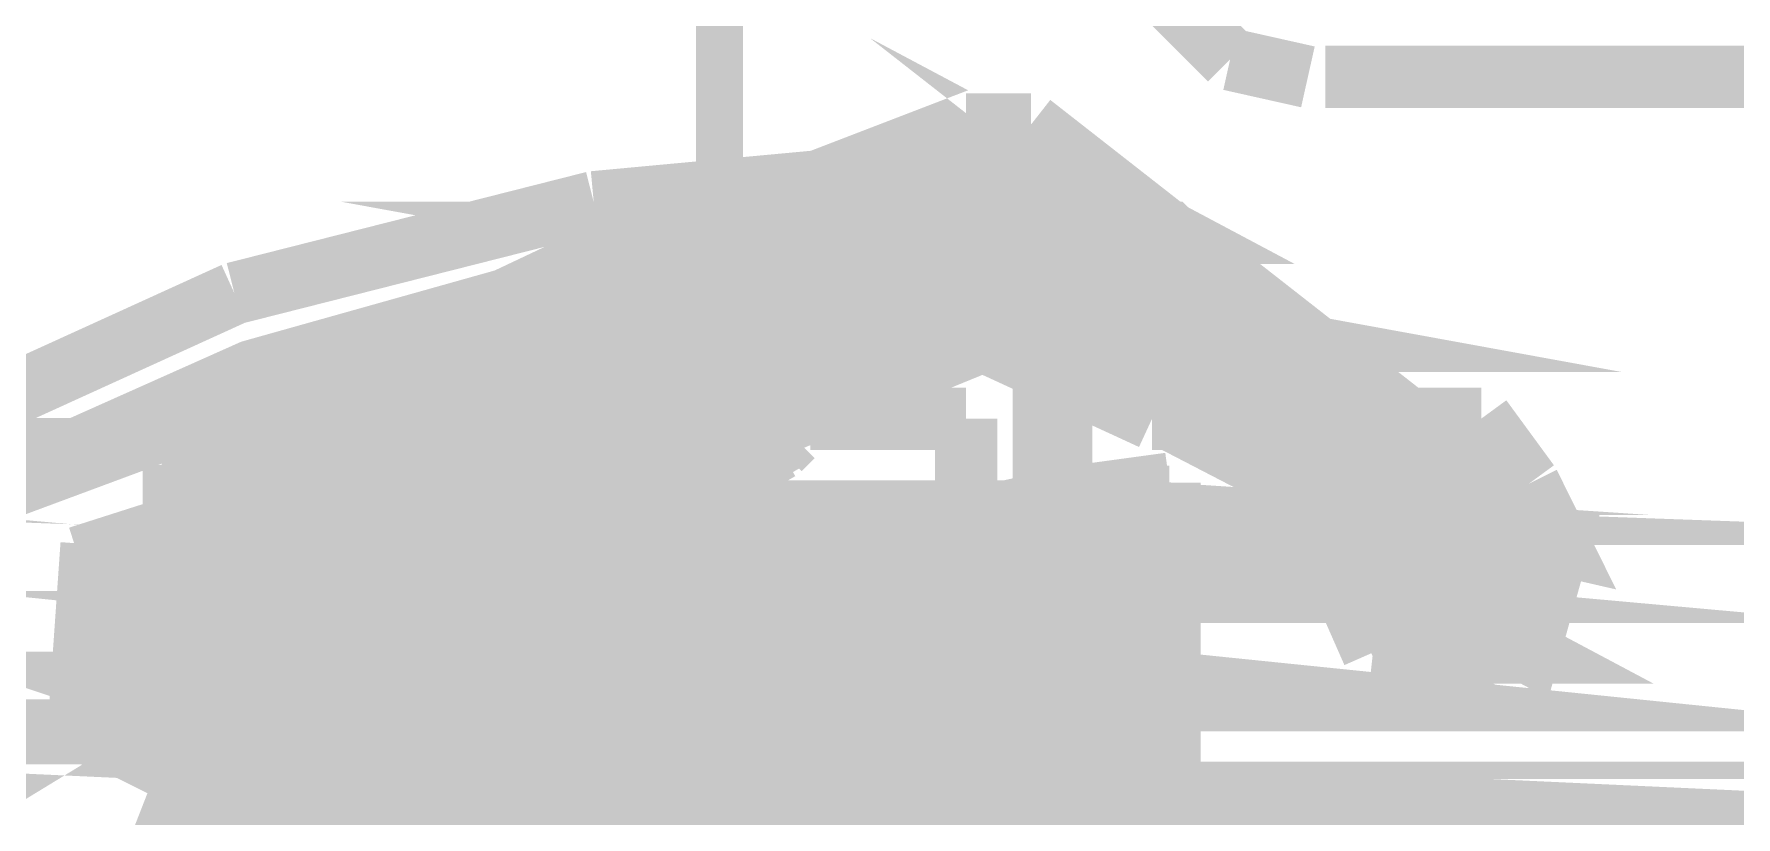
# Model space of a CAD drawing. Header units: inches. Extents: x -524 to 1067, y -71 to 1110.
# Drawn here: x 673.2 to 698.51, y 180.52 to 192.17 of the extents above; entities that cross this region are included whole.
import ezdxf

# ---------------------------------------------------------------- set-up
doc = ezdxf.new("R2010")
doc.units = ezdxf.units.IN
doc.header["$MEASUREMENT"] = 0
doc.layers.add('H', color=7, linetype='Continuous')
doc.layers.add('P', color=7, linetype='Continuous')

msp = doc.modelspace()

# ---------------------------------------------------------------- hatches: boundary and pattern name
at = {"layer": 'H', "linetype": 'Continuous'}
for points in [[(682.9351310400448, 189.2143136589667), (687.1214950974788, 190.8238921675354), (688.023005055793, 190.8238921675354), (690.0815136245747, 189.2143136589667), (682.9351310400448, 189.2143136589667)], [(675.7230513735326, 185.9294595598466), (675.9821898635741, 186.1885980498884), (682.9351310400448, 189.407755067026), (684.5447095486136, 186.1885980498884), (684.285571058572, 185.9294595598466), (675.7230513735326, 185.9294595598466)], [(683.8366409983587, 187.5390380684155), (682.9351310400448, 189.2143136589667), (690.0815136245747, 189.2143136589667), (691.7567892151258, 187.5390380684155), (683.8366409983587, 187.5390380684155)], [(684.5447095486136, 186.4477365399301), (683.8366409983587, 187.5390380684155), (687.3112866676502, 187.5390380684155), (684.5447095486136, 186.4477365399301)], [(689.8880722165154, 186.4477365399301), (687.3112866676502, 187.5390380684155), (691.7567892151258, 187.5390380684155), (693.3663677236948, 186.4477365399301), (689.8880722165154, 186.4477365399301)], [(691.9465807852973, 185.4805294996336), (690.0815136245747, 186.4477365399301), (694.7168077422218, 186.4477365399301), (695.4248762924767, 185.4805294996336), (691.9465807852973, 185.4805294996336)], [(675.533259803361, 185.4805294996336), (675.7230513735326, 185.9294595598466), (684.285571058572, 185.9294595598466), (683.3877109381458, 185.4805294996336), (675.533259803361, 185.4805294996336)], [(675.2741213133195, 185.2870880915743), (675.533259803361, 185.4805294996336), (683.3877109381458, 185.4805294996336), (682.9351310400448, 185.2870880915743), (675.2741213133195, 185.2870880915743)], [(682.4205038978494, 185.0315994394206), (675.2741213133195, 185.2870880915743), (682.9351310400448, 185.2870880915743), (683.6431995902994, 185.0315994394206), (682.4205038978494, 185.0315994394206)], [(675.2741213133195, 185.0315994394206), (675.2741213133195, 185.2870880915743), (682.4205038978494, 185.0315994394206), (675.2741213133195, 185.0315994394206)], [(687.570425157692, 185.0315994394206), (688.7310736060474, 185.2870880915743), (690.0815136245747, 185.2870880915743), (690.0815136245747, 185.0315994394206), (687.570425157692, 185.0315994394206)], [(688.7310736060474, 185.2870880915743), (690.0815136245747, 185.4805294996336), (690.0815136245747, 185.2870880915743), (688.7310736060474, 185.2870880915743)], [(692.3991606833981, 184.5790195413196), (691.9465807852973, 185.4805294996336), (695.4248762924767, 185.4805294996336), (695.8738063526894, 184.5790195413196), (692.3991606833981, 184.5790195413196)], [(675.0149828232777, 184.5790195413196), (675.2741213133195, 185.0315994394206), (682.4205038978494, 185.0315994394206), (682.2270624897901, 184.5790195413196), (675.0149828232777, 184.5790195413196)], [(682.2270624897901, 184.5790195413196), (682.4205038978494, 185.0315994394206), (683.6431995902994, 185.0315994394206), (685.4462195069277, 184.5790195413196), (682.2270624897901, 184.5790195413196)], [(685.4462195069277, 184.5790195413196), (687.570425157692, 185.0315994394206), (690.0815136245747, 185.0315994394206), (690.0815136245747, 184.5790195413196), (685.4462195069277, 184.5790195413196)], [(674.8251912531066, 183.8709509910649), (675.0149828232777, 184.5790195413196), (682.2270624897901, 184.5790195413196), (681.778132429577, 183.8709509910649), (674.8251912531066, 183.8709509910649)], [(681.778132429577, 183.8709509910649), (682.2270624897901, 184.5790195413196), (690.0815136245747, 184.5790195413196), (690.0815136245747, 183.8709509910649), (681.778132429577, 183.8709509910649)], [(693.107229233653, 182.9037439507684), (692.3991606833981, 184.5790195413196), (695.8738063526894, 184.5790195413196), (695.4248762924767, 182.9037439507684), (693.107229233653, 182.9037439507684)], [(674.5660527630648, 183.4220209308518), (674.8251912531066, 183.8709509910649), (679.6502769409249, 183.8709509910649), (678.0406984323561, 183.4220209308518), (674.5660527630648, 183.4220209308518)], [(676.8836998218883, 182.4548138905553), (678.0406984323561, 183.4220209308518), (679.6502769409249, 183.8709509910649), (680.6174839812213, 183.4220209308518), (682.675992550003, 182.4548138905553), (676.8836998218883, 182.4548138905553)], [(680.8109253892806, 183.4220209308518), (679.6502769409249, 183.8709509910649), (681.778132429577, 183.8709509910649), (681.5189939395352, 183.4220209308518), (680.8109253892806, 183.4220209308518)], [(681.5189939395352, 183.4220209308518), (681.778132429577, 183.8709509910649), (690.0815136245747, 183.8709509910649), (690.0815136245747, 183.4220209308518), (681.5189939395352, 183.4220209308518)], [(674.3726113550053, 182.4548138905553), (674.5660527630648, 183.4220209308518), (677.8509068621845, 183.4220209308518), (676.8836998218883, 182.4548138905553), (674.3726113550053, 182.4548138905553)], [(682.9351310400448, 181.5533039322413), (682.2270624897901, 182.261372482496), (680.8109253892806, 183.4220209308518), (683.128572448104, 182.261372482496), (684.0957794884005, 181.5533039322413), (682.9351310400448, 181.5533039322413)], [(682.675992550003, 182.4548138905553), (681.325552531476, 183.4220209308518), (690.0815136245747, 183.4220209308518), (690.0815136245747, 182.4548138905553), (682.675992550003, 182.4548138905553)], [(695.4248762924767, 182.7139523805971), (693.107229233653, 182.9037439507684), (695.4248762924767, 182.9037439507684), (695.4248762924767, 182.7139523805971)], [(674.1171227028517, 181.7467453403007), (674.3726113550053, 182.4548138905553), (676.8836998218883, 182.4548138905553), (676.4347697616752, 181.7467453403007), (674.1171227028517, 181.7467453403007)], [(675.9821898635741, 181.1043738720283), (676.6245613318465, 182.261372482496), (683.3877109381458, 182.261372482496), (684.5447095486136, 181.1043738720283), (675.9821898635741, 181.1043738720283)], [(676.6245613318465, 182.261372482496), (676.8836998218883, 182.4548138905553), (682.675992550003, 182.4548138905553), (683.3877109381458, 182.261372482496), (676.6245613318465, 182.261372482496)], [(683.8366409983587, 181.7467453403007), (682.675992550003, 182.4548138905553), (690.0815136245747, 182.4548138905553), (690.0815136245747, 181.7467453403007), (683.8366409983587, 181.7467453403007)], [(674.5660527630648, 181.5533039322413), (673.8579842128099, 181.7467453403007), (676.1756312716336, 181.7467453403007), (676.1756312716336, 181.5533039322413), (674.5660527630648, 181.5533039322413)], [(684.285571058572, 181.5533039322413), (684.0957794884005, 181.7467453403007), (690.0815136245747, 181.7467453403007), (690.0815136245747, 181.5533039322413), (684.285571058572, 181.5533039322413)], [(675.533259803361, 181.1043738720283), (674.5660527630648, 181.5533039322413), (676.1756312716336, 181.5533039322413), (675.9821898635741, 181.1043738720283), (675.533259803361, 181.1043738720283)], [(682.9351310400448, 181.2941654421996), (682.9351310400448, 181.5533039322413), (684.0957794884005, 181.5533039322413), (684.285571058572, 181.2941654421996), (682.9351310400448, 181.2941654421996)], [(684.5447095486136, 181.1043738720283), (684.285571058572, 181.5533039322413), (690.0815136245747, 181.5533039322413), (690.0815136245747, 181.1043738720283), (684.5447095486136, 181.1043738720283)], [(682.4205038978494, 180.1371668317318), (682.9351310400448, 181.2941654421996), (684.285571058572, 181.2941654421996), (684.9936396088265, 180.1371668317318), (682.4205038978494, 180.1371668317318)], [(675.0149828232777, 179.9437254236725), (675.533259803361, 181.1043738720283), (675.9821898635741, 181.1043738720283), (675.7230513735326, 179.9437254236725), (675.0149828232777, 179.9437254236725)], [(675.7230513735326, 179.6882367715188), (675.9821898635741, 181.1043738720283), (684.5447095486136, 181.1043738720283), (684.9936396088265, 179.6882367715188), (675.7230513735326, 179.6882367715188)], [(684.5447095486136, 180.8452353819866), (684.5447095486136, 181.1043738720283), (690.0815136245747, 181.1043738720283), (690.0815136245747, 180.8452353819866), (684.5447095486136, 180.8452353819866)], [(684.9936396088265, 179.9437254236725), (684.5447095486136, 180.8452353819866), (690.0815136245747, 180.8452353819866), (690.0815136245747, 179.9437254236725), (684.9936396088265, 179.9437254236725)]]:
    msp.add_hatch(color=256, dxfattribs=at).paths.add_polyline_path(points)

# ---------------------------------------------------------------- linework, layer by layer
at = {"layer": 'P'}
for points, const_width in [([(756.8406984323562, 164.8808444602635), (683.3877109381458, 164.8808444602635), (683.3877109381458, 195.2657448771232)], 0.6971190365910146), ([(690.0815136245747, 192.6926091661459), (690.9830235828888, 191.7910992078319)], 0.927058823529412), ([(687.0557980154965, 190.8238921675354), (690.0815136245747, 189.2143136589667), (688.023005055793, 190.8238921675354)], 0.927058823529412), ([(690.9830235828888, 191.7910992078319), (692.1400221933566, 191.5319607177902)], 0.927058823529412), ([(710.6811986639448, 191.5319607177902), (692.3991606833981, 191.5319607177902)], 0.927058823529412), ([(687.0557980154965, 190.8238921675354), (690.0815136245747, 189.2143136589667), (682.8694339580622, 189.2143136589667), (687.0557980154965, 190.8238921675354)], 0.927058823529412), ([(687.0557980154965, 190.8238921675354), (688.023005055793, 190.8238921675354)], 0.927058823529412), ([(688.023005055793, 190.8238921675354), (687.0557980154965, 190.8238921675354)], 0.927058823529412), ([(687.0557980154965, 190.8238921675354), (687.0557980154965, 190.8238921675354)], 0.927058823529412), ([(688.023005055793, 190.8238921675354), (687.0557980154965, 190.8238921675354)], 0.927058823529412), ([(687.0557980154965, 190.1815206992631), (681.5189939395352, 189.6668935570676)], 0.927058823529412), ([(681.5189939395352, 189.6668935570676), (676.1756312716336, 188.3128037006526)], 0.927058823529412), ([(675.7230513735326, 185.9951566418291), (682.8694339580622, 189.4734521490083)], 0.927058823529412), ([(675.9164927815918, 186.1885980498884), (682.8694339580622, 189.4734521490083)], 0.927058823529412), ([(682.8694339580622, 189.4734521490083), (684.4790124666313, 186.1885980498884)], 0.927058823529412), ([(682.8694339580622, 189.4734521490083), (684.4790124666313, 186.1885980498884)], 0.927058823529412), ([(690.0815136245747, 189.2143136589667), (682.8694339580622, 189.2143136589667), (691.6910921331435, 187.6047351503978), (690.0815136245747, 189.2143136589667)], 0.927058823529412), ([(682.8694339580622, 189.2143136589667), (691.6910921331435, 187.6047351503978), (683.8366409983587, 187.6047351503978), (682.8694339580622, 189.2143136589667)], 0.927058823529412), ([(676.1756312716336, 188.3128037006526), (671.0877572558857, 185.9951566418291)], 0.927058823529412), ([(680.5517868992388, 188.3128037006526), (676.4347697616752, 187.1558050901848), (672.2484057042411, 185.2870880915743)], 0.927058823529412), ([(679.2013468807118, 187.7981765584571), (672.4418471123006, 185.2870880915743)], 0.927058823529412), ([(687.3112866676502, 187.6047351503978), (683.8366409983587, 187.6047351503978)], 0.927058823529412), ([(683.8366409983587, 187.6047351503978), (684.4790124666313, 186.4477365399301), (687.3112866676502, 187.6047351503978)], 0.927058823529412), ([(683.8366409983587, 187.6047351503978), (684.4790124666313, 186.4477365399301), (683.8366409983587, 187.6047351503978)], 0.927058823529412), ([(683.8366409983587, 187.6047351503978), (683.8366409983587, 187.6047351503978)], 0.927058823529412), ([(684.4790124666313, 186.4477365399301), (687.3112866676502, 187.6047351503978)], 0.927058823529412), ([(691.6910921331435, 187.6047351503978), (687.3112866676502, 187.6047351503978)], 0.927058823529412), ([(687.3112866676502, 187.6047351503978), (693.3006706417123, 186.4477365399301), (691.6910921331435, 187.6047351503978)], 0.927058823529412), ([(687.3112866676502, 187.6047351503978), (693.3006706417123, 186.4477365399301)], 0.927058823529412), ([(689.8223751345331, 186.4477365399301), (687.3112866676502, 187.6047351503978)], 0.927058823529412), ([(688.2127966259641, 187.1558050901848), (688.2127966259641, 185.0315994394206)], 0.927058823529412), ([(688.4719351160059, 187.1558050901848), (688.4719351160059, 185.0315994394206)], 0.927058823529412), ([(684.4790124666313, 186.4477365399301), (684.4790124666313, 186.4477365399301), (684.4790124666313, 186.4477365399301)], 0.927058823529412), ([(684.4790124666313, 186.4477365399301), (684.4790124666313, 186.4477365399301), (684.4790124666313, 186.4477365399301), (684.4790124666313, 186.4477365399301), (684.4790124666313, 186.4477365399301)], 0.927058823529412), ([(687.0557980154965, 186.4477365399301), (684.7381509566728, 186.4477365399301)], 0.927058823529412), ([(687.0557980154965, 186.4477365399301), (687.0557980154965, 184.8381580313613)], 0.927058823529412), ([(689.8223751345331, 186.4477365399301), (694.7168077422218, 186.4477365399301)], 0.927058823529412), ([(694.7168077422218, 186.4477365399301), (689.8223751345331, 186.4477365399301)], 0.927058823529412), ([(689.8223751345331, 186.4477365399301), (694.7168077422218, 186.4477365399301), (690.0815136245747, 186.4477365399301), (689.8223751345331, 186.4477365399301)], 0.927058823529412), ([(693.3006706417123, 186.4477365399301), (689.8223751345331, 186.4477365399301), (689.8223751345331, 186.4477365399301), (693.3006706417123, 186.4477365399301), (689.8223751345331, 186.4477365399301), (693.3006706417123, 186.4477365399301)], 0.927058823529412), ([(693.3006706417123, 186.4477365399301), (689.8223751345331, 186.4477365399301)], 0.927058823529412), ([(694.7168077422218, 186.4477365399301), (690.0815136245747, 186.4477365399301)], 0.927058823529412), ([(690.0815136245747, 186.4477365399301), (695.4248762924767, 185.4805294996336)], 0.927058823529412), ([(690.0815136245747, 186.4477365399301), (695.4248762924767, 185.4805294996336)], 0.927058823529412), ([(695.4248762924767, 185.4805294996336), (691.9465807852973, 185.4805294996336), (690.0815136245747, 186.4477365399301)], 0.927058823529412), ([(694.7168077422218, 186.4477365399301), (693.3006706417123, 186.4477365399301), (693.3006706417123, 186.4477365399301), (694.7168077422218, 186.4477365399301)], 0.927058823529412), ([(695.4248762924767, 185.4805294996336), (694.7168077422218, 186.4477365399301)], 0.927058823529412), ([(675.9164927815918, 186.1885980498884), (684.285571058572, 185.9951566418291), (675.7230513735326, 185.9951566418291)], 0.927058823529412), ([(675.7230513735326, 185.9951566418291), (675.9164927815918, 186.1885980498884)], 0.927058823529412), ([(684.4790124666313, 186.1885980498884), (675.9164927815918, 186.1885980498884)], 0.927058823529412), ([(684.4790124666313, 186.1885980498884), (675.9164927815918, 186.1885980498884), (684.285571058572, 185.9951566418291)], 0.927058823529412), ([(684.4790124666313, 186.1885980498884), (681.7124353475945, 184.5790195413196)], 0.927058823529412), ([(684.285571058572, 185.9951566418291), (684.4790124666313, 186.1885980498884)], 0.927058823529412), ([(684.285571058572, 185.9951566418291), (675.7230513735326, 185.9951566418291), (683.3877109381458, 185.4805294996336)], 0.927058823529412), ([(675.7230513735326, 185.9951566418291), (683.3877109381458, 185.4805294996336), (675.4675627213787, 185.4805294996336)], 0.927058823529412), ([(673.8579842128099, 181.812442422283), (675.7230513735326, 185.9951566418291)], 0.927058823529412), ([(675.4675627213787, 185.4805294996336), (675.7230513735326, 185.9951566418291)], 0.927058823529412), ([(683.3877109381458, 185.4805294996336), (684.285571058572, 185.9951566418291)], 0.927058823529412), ([(675.2741213133195, 185.2870880915743), (675.4675627213787, 185.4805294996336)], 0.927058823529412), ([(683.3877109381458, 185.4805294996336), (675.4675627213787, 185.4805294996336), (682.8694339580622, 185.2870880915743)], 0.927058823529412), ([(675.4675627213787, 185.4805294996336), (682.8694339580622, 185.2870880915743)], 0.927058823529412), ([(682.8694339580622, 185.2870880915743), (683.3877109381458, 185.4805294996336)], 0.927058823529412), ([(688.6653765240651, 185.2870880915743), (690.0815136245747, 185.4805294996336)], 0.927058823529412), ([(690.0815136245747, 185.4805294996336), (690.0815136245747, 185.2870880915743)], 0.927058823529412), ([(695.4248762924767, 185.4805294996336), (691.9465807852973, 185.4805294996336)], 0.927058823529412), ([(691.9465807852973, 185.4805294996336), (695.8738063526894, 184.5790195413196), (695.4248762924767, 185.4805294996336)], 0.927058823529412), ([(691.9465807852973, 185.4805294996336), (695.8738063526894, 184.5790195413196)], 0.927058823529412), ([(692.3991606833981, 184.5790195413196), (691.9465807852973, 185.4805294996336)], 0.927058823529412), ([(682.4205038978494, 185.0315994394206), (675.2741213133195, 185.0315994394206), (675.2741213133195, 185.2870880915743), (682.4205038978494, 185.0315994394206)], 0.927058823529412), ([(682.4205038978494, 185.0315994394206), (682.8694339580622, 185.2870880915743), (675.2741213133195, 185.2870880915743)], 0.927058823529412), ([(675.2741213133195, 185.2870880915743), (682.4205038978494, 185.0315994394206)], 0.927058823529412), ([(682.8694339580622, 185.2870880915743), (675.2741213133195, 185.2870880915743)], 0.927058823529412), ([(682.4205038978494, 185.0315994394206), (682.8694339580622, 185.2870880915743)], 0.927058823529412), ([(682.8694339580622, 185.2870880915743), (685.8951495671406, 184.3855781332604)], 0.927058823529412), ([(682.8694339580622, 185.2870880915743), (683.5775025083171, 185.0315994394206)], 0.927058823529412), ([(687.5047280757096, 185.0315994394206), (688.6653765240651, 185.2870880915743)], 0.927058823529412), ([(690.0815136245747, 185.2870880915743), (688.6653765240651, 185.2870880915743)], 0.927058823529412), ([(688.6653765240651, 185.2870880915743), (690.0815136245747, 185.0315994394206)], 0.927058823529412), ([(688.6653765240651, 185.2870880915743), (690.0815136245747, 185.0315994394206)], 0.927058823529412), ([(690.0815136245747, 185.2870880915743), (688.6653765240651, 185.2870880915743)], 0.927058823529412), ([(690.0815136245747, 185.0315994394206), (690.0815136245747, 185.2870880915743)], 0.927058823529412), ([(682.4205038978494, 185.0315994394206), (675.2741213133195, 185.0315994394206), (682.2270624897901, 184.5790195413196)], 0.927058823529412), ([(675.2741213133195, 185.0315994394206), (682.2270624897901, 184.5790195413196), (675.0149828232777, 184.5790195413196)], 0.927058823529412), ([(675.2741213133195, 184.8381580313613), (673.8579842128099, 184.3855781332604)], 0.927058823529412), ([(675.0149828232777, 184.5790195413196), (675.2741213133195, 185.0315994394206)], 0.927058823529412), ([(681.2598554494937, 183.4220209308518), (682.4205038978494, 185.0315994394206)], 0.927058823529412), ([(682.2270624897901, 184.5790195413196), (682.4205038978494, 185.0315994394206)], 0.927058823529412), ([(682.2270624897901, 184.5790195413196), (682.4205038978494, 185.0315994394206)], 0.927058823529412), ([(683.5775025083171, 185.0315994394206), (682.4205038978494, 185.0315994394206)], 0.927058823529412), ([(682.4205038978494, 185.0315994394206), (685.4462195069277, 184.5790195413196)], 0.927058823529412), ([(682.4205038978494, 185.0315994394206), (685.4462195069277, 184.5790195413196)], 0.927058823529412), ([(683.5775025083171, 185.0315994394206), (682.4205038978494, 185.0315994394206)], 0.927058823529412), ([(690.0815136245747, 185.0315994394206), (687.5047280757096, 185.0315994394206), (690.0815136245747, 184.5790195413196), (690.0815136245747, 185.0315994394206)], 0.927058823529412), ([(685.4462195069277, 184.5790195413196), (683.5775025083171, 185.0315994394206)], 0.927058823529412), ([(687.5047280757096, 185.0315994394206), (690.0815136245747, 184.5790195413196), (685.4462195069277, 184.5790195413196)], 0.927058823529412), ([(685.4462195069277, 184.5790195413196), (687.5047280757096, 185.0315994394206)], 0.927058823529412), ([(690.0815136245747, 185.0315994394206), (687.5047280757096, 185.0315994394206)], 0.927058823529412), ([(690.0815136245747, 184.5790195413196), (682.2270624897901, 184.5790195413196), (690.0815136245747, 183.8709509910649), (690.0815136245747, 184.5790195413196)], 0.927058823529412), ([(674.0514256208692, 184.5790195413196), (673.8579842128099, 181.812442422283)], 0.927058823529412), ([(674.7594941711241, 183.8709509910649), (675.0149828232777, 184.5790195413196)], 0.927058823529412), ([(682.2270624897901, 184.5790195413196), (675.0149828232777, 184.5790195413196)], 0.927058823529412), ([(675.0149828232777, 184.5790195413196), (681.7124353475945, 183.8709509910649)], 0.927058823529412), ([(675.0149828232777, 184.5790195413196), (681.7124353475945, 183.8709509910649)], 0.927058823529412), ([(682.2270624897901, 184.5790195413196), (690.0815136245747, 183.8709509910649), (681.7124353475945, 183.8709509910649), (682.2270624897901, 184.5790195413196)], 0.927058823529412), ([(681.7124353475945, 183.8709509910649), (682.2270624897901, 184.5790195413196)], 0.927058823529412), ([(685.4462195069277, 184.5790195413196), (682.2270624897901, 184.5790195413196)], 0.927058823529412), ([(695.8738063526894, 184.5790195413196), (692.3991606833981, 184.5790195413196), (695.4248762924767, 182.9694410327508), (695.8738063526894, 184.5790195413196)], 0.927058823529412), ([(692.3991606833981, 184.5790195413196), (695.4248762924767, 182.9694410327508), (693.107229233653, 182.9694410327508)], 0.927058823529412), ([(693.107229233653, 182.9694410327508), (692.3991606833981, 184.5790195413196)], 0.927058823529412), ([(695.8738063526894, 184.5790195413196), (692.3991606833981, 184.5790195413196)], 0.927058823529412), ([(674.5660527630648, 183.4220209308518), (674.7594941711241, 183.8709509910649)], 0.927058823529412), ([(679.6502769409249, 183.8709509910649), (674.7594941711241, 183.8709509910649)], 0.927058823529412), ([(674.7594941711241, 183.8709509910649), (678.0406984323561, 183.4220209308518), (679.6502769409249, 183.8709509910649)], 0.927058823529412), ([(674.7594941711241, 183.8709509910649), (678.0406984323561, 183.4220209308518)], 0.927058823529412), ([(681.7124353475945, 183.8709509910649), (674.7594941711241, 183.8709509910649)], 0.927058823529412), ([(679.6502769409249, 183.8709509910649), (680.5517868992388, 183.4220209308518), (678.0406984323561, 183.4220209308518), (679.6502769409249, 183.8709509910649)], 0.927058823529412), ([(681.7124353475945, 183.8709509910649), (679.6502769409249, 183.8709509910649), (681.5189939395352, 183.4220209308518)], 0.927058823529412), ([(679.6502769409249, 183.8709509910649), (681.5189939395352, 183.4220209308518), (680.8109253892806, 183.4220209308518)], 0.927058823529412), ([(683.3877109381458, 182.261372482496), (679.6502769409249, 183.8709509910649)], 0.927058823529412), ([(680.8109253892806, 183.4220209308518), (679.6502769409249, 183.8709509910649)], 0.927058823529412), ([(681.5189939395352, 183.4220209308518), (681.7124353475945, 183.8709509910649)], 0.927058823529412), ([(681.5189939395352, 183.4220209308518), (681.7124353475945, 183.8709509910649)], 0.927058823529412), ([(690.0815136245747, 183.8709509910649), (681.7124353475945, 183.8709509910649)], 0.927058823529412), ([(681.7124353475945, 183.8709509910649), (690.0815136245747, 183.4220209308518)], 0.927058823529412), ([(681.7124353475945, 183.8709509910649), (690.0815136245747, 183.4220209308518)], 0.927058823529412), ([(690.0815136245747, 183.4220209308518), (690.0815136245747, 183.8709509910649)], 0.927058823529412), ([(679.8437183489843, 183.6775095830056), (678.2341398404153, 183.2285795227925)], 0.927058823529412), ([(690.0815136245747, 183.4220209308518), (681.2598554494937, 183.4220209308518), (690.0815136245747, 182.5205109725378), (690.0815136245747, 183.4220209308518)], 0.927058823529412), ([(680.5517868992388, 183.4220209308518), (678.0406984323561, 183.4220209308518), (682.675992550003, 182.5205109725378)], 0.927058823529412), ([(674.5660527630648, 183.4220209308518), (676.8836998218883, 182.5205109725378), (674.306914273023, 182.5205109725378)], 0.927058823529412), ([(674.306914273023, 182.5205109725378), (674.5660527630648, 183.4220209308518)], 0.927058823529412), ([(677.7852097802024, 183.4220209308518), (674.5660527630648, 183.4220209308518)], 0.927058823529412), ([(674.5660527630648, 183.4220209308518), (676.8836998218883, 182.5205109725378)], 0.927058823529412), ([(678.0406984323561, 183.4220209308518), (674.5660527630648, 183.4220209308518), (677.7852097802024, 183.4220209308518), (678.0406984323561, 183.4220209308518)], 0.927058823529412), ([(674.5660527630648, 183.4220209308518), (677.7852097802024, 183.4220209308518), (674.5660527630648, 183.4220209308518), (674.5660527630648, 183.4220209308518)], 0.927058823529412), ([(678.0406984323561, 183.4220209308518), (674.5660527630648, 183.4220209308518)], 0.927058823529412), ([(682.675992550003, 182.5205109725378), (676.8836998218883, 182.5205109725378), (678.0406984323561, 183.4220209308518)], 0.927058823529412), ([(676.8836998218883, 182.5205109725378), (677.7852097802024, 183.4220209308518)], 0.927058823529412), ([(678.0406984323561, 183.4220209308518), (682.675992550003, 182.5205109725378)], 0.927058823529412), ([(682.675992550003, 182.5205109725378), (680.5517868992388, 183.4220209308518)], 0.927058823529412), ([(681.0700638793221, 175.5675697960671), (682.8694339580622, 181.5533039322413), (680.8109253892806, 183.4220209308518)], 0.927058823529412), ([(680.8109253892806, 183.4220209308518), (683.128572448104, 182.261372482496)], 0.927058823529412), ([(682.2270624897901, 182.261372482496), (680.8109253892806, 183.4220209308518)], 0.927058823529412), ([(681.2598554494937, 183.4220209308518), (680.8109253892806, 183.4220209308518)], 0.927058823529412), ([(680.8109253892806, 183.4220209308518), (681.2598554494937, 183.4220209308518)], 0.927058823529412), ([(681.2598554494937, 183.4220209308518), (690.0815136245747, 182.5205109725378), (682.675992550003, 182.5205109725378), (681.2598554494937, 183.4220209308518)], 0.927058823529412), ([(681.5189939395352, 183.4220209308518), (690.0815136245747, 183.4220209308518), (681.5189939395352, 183.4220209308518), (690.0815136245747, 183.4220209308518), (681.2598554494937, 183.4220209308518), (681.5189939395352, 183.4220209308518)], 0.927058823529412), ([(690.0815136245747, 183.4220209308518), (681.5189939395352, 183.4220209308518)], 0.927058823529412), ([(678.2341398404153, 183.2285795227925), (677.0771412299475, 182.261372482496), (676.1756312716336, 180.8452353819866), (675.9164927815918, 179.2356568734178)], 0.927058823529412), ([(695.4248762924767, 182.7139523805971), (693.107229233653, 182.9694410327508), (695.4248762924767, 182.7139523805971)], 0.927058823529412), ([(682.675992550003, 182.5205109725378), (676.8836998218883, 182.5205109725378), (683.3877109381458, 182.261372482496)], 0.927058823529412), ([(676.8836998218883, 182.5205109725378), (683.3877109381458, 182.261372482496), (676.6245613318465, 182.261372482496), (676.8836998218883, 182.5205109725378)], 0.927058823529412), ([(676.8836998218883, 182.5205109725378), (674.306914273023, 182.5205109725378), (676.4347697616752, 181.812442422283)], 0.927058823529412), ([(674.0514256208692, 181.812442422283), (674.306914273023, 182.5205109725378)], 0.927058823529412), ([(674.306914273023, 182.5205109725378), (676.4347697616752, 181.812442422283)], 0.927058823529412), ([(676.4347697616752, 181.812442422283), (676.8836998218883, 182.5205109725378)], 0.927058823529412), ([(683.3877109381458, 182.261372482496), (682.675992550003, 182.5205109725378)], 0.927058823529412), ([(690.0815136245747, 182.5205109725378), (682.675992550003, 182.5205109725378)], 0.927058823529412), ([(682.675992550003, 182.5205109725378), (690.0815136245747, 181.812442422283)], 0.927058823529412), ([(682.675992550003, 182.5205109725378), (690.0815136245747, 181.812442422283)], 0.927058823529412), ([(683.8366409983587, 181.812442422283), (682.675992550003, 182.5205109725378)], 0.927058823529412), ([(690.0815136245747, 181.812442422283), (690.0815136245747, 182.5205109725378)], 0.927058823529412), ([(684.4790124666313, 181.1043738720283), (675.9164927815918, 181.1043738720283), (676.6245613318465, 182.261372482496)], 0.927058823529412), ([(683.3877109381458, 182.261372482496), (676.6245613318465, 182.261372482496)], 0.927058823529412), ([(676.6245613318465, 182.261372482496), (684.4790124666313, 181.1043738720283)], 0.927058823529412), ([(676.6245613318465, 182.261372482496), (684.4790124666313, 181.1043738720283)], 0.927058823529412), ([(681.7124353475945, 175.7610112041265), (683.128572448104, 176.724568406535), (684.285571058572, 178.07865826295), (684.9936396088265, 179.6882367715188), (684.4790124666313, 181.1043738720283), (683.3877109381458, 182.261372482496)], 0.927058823529412), ([(683.128572448104, 182.261372482496), (682.2270624897901, 182.261372482496)], 0.927058823529412), ([(683.128572448104, 182.261372482496), (682.2270624897901, 182.261372482496)], 0.927058823529412), ([(682.2270624897901, 182.261372482496), (684.0300824064179, 181.5533039322413)], 0.927058823529412), ([(682.2270624897901, 182.261372482496), (684.0300824064179, 181.5533039322413)], 0.927058823529412), ([(684.0300824064179, 181.5533039322413), (682.8694339580622, 181.5533039322413), (682.2270624897901, 182.261372482496)], 0.927058823529412), ([(684.0300824064179, 181.5533039322413), (683.128572448104, 182.261372482496)], 0.927058823529412), ([(684.4790124666313, 181.1043738720283), (683.3877109381458, 182.261372482496)], 0.927058823529412), ([(690.0815136245747, 181.812442422283), (684.0300824064179, 181.812442422283), (690.0815136245747, 181.5533039322413), (690.0815136245747, 181.812442422283)], 0.927058823529412), ([(684.0300824064179, 181.812442422283), (690.0815136245747, 181.5533039322413), (684.285571058572, 181.5533039322413), (684.0300824064179, 181.812442422283)], 0.927058823529412), ([(674.0514256208692, 178.3341469151038), (672.8907771725135, 178.7867268132047), (672.2484057042411, 179.9437254236725), (672.6973357644542, 181.1043738720283), (673.8579842128099, 181.812442422283)], 0.927058823529412), ([(675.4675627213787, 181.1043738720283), (674.5660527630648, 181.5533039322413), (673.8579842128099, 181.812442422283)], 0.927058823529412), ([(676.1756312716336, 181.812442422283), (673.8579842128099, 181.812442422283)], 0.927058823529412), ([(673.8579842128099, 181.812442422283), (676.1756312716336, 181.5533039322413)], 0.927058823529412), ([(673.8579842128099, 181.812442422283), (676.1756312716336, 181.5533039322413)], 0.927058823529412), ([(674.5660527630648, 181.5533039322413), (673.8579842128099, 181.812442422283)], 0.927058823529412), ([(674.0514256208692, 181.812442422283), (676.1756312716336, 181.812442422283), (673.8579842128099, 181.812442422283), (674.0514256208692, 181.812442422283)], 0.927058823529412), ([(676.4347697616752, 181.812442422283), (674.0514256208692, 181.812442422283), (676.1756312716336, 181.812442422283), (676.4347697616752, 181.812442422283)], 0.927058823529412), ([(676.4347697616752, 181.812442422283), (674.0514256208692, 181.812442422283)], 0.927058823529412), ([(675.4675627213787, 181.1043738720283), (675.7230513735326, 179.9437254236725), (675.9164927815918, 181.1043738720283)], 0.927058823529412), ([(676.1756312716336, 181.5533039322413), (676.1756312716336, 181.812442422283)], 0.927058823529412), ([(683.8366409983587, 181.812442422283), (690.0815136245747, 181.812442422283), (683.8366409983587, 181.812442422283), (690.0815136245747, 181.812442422283), (684.0300824064179, 181.812442422283), (683.8366409983587, 181.812442422283)], 0.927058823529412), ([(690.0815136245747, 181.812442422283), (683.8366409983587, 181.812442422283)], 0.927058823529412), ([(676.1756312716336, 181.5533039322413), (674.5660527630648, 181.5533039322413), (675.9164927815918, 181.1043738720283)], 0.927058823529412), ([(674.5660527630648, 181.5533039322413), (675.9164927815918, 181.1043738720283), (675.4675627213787, 181.1043738720283)], 0.927058823529412), ([(675.4675627213787, 181.1043738720283), (674.5660527630648, 181.5533039322413)], 0.927058823529412), ([(676.1756312716336, 181.5533039322413), (674.5660527630648, 181.5533039322413)], 0.927058823529412), ([(675.9164927815918, 181.1043738720283), (676.1756312716336, 181.5533039322413)], 0.927058823529412), ([(684.0300824064179, 181.5533039322413), (682.8694339580622, 181.5533039322413), (684.285571058572, 181.3598625241821)], 0.927058823529412), ([(682.8694339580622, 181.5533039322413), (684.285571058572, 181.3598625241821), (682.8694339580622, 181.3598625241821)], 0.927058823529412), ([(682.8694339580622, 181.3598625241821), (682.8694339580622, 181.5533039322413)], 0.927058823529412), ([(684.285571058572, 181.3598625241821), (684.0300824064179, 181.5533039322413)], 0.927058823529412), ([(690.0815136245747, 181.5533039322413), (684.285571058572, 181.5533039322413)], 0.927058823529412), ([(684.285571058572, 181.5533039322413), (690.0815136245747, 181.1043738720283)], 0.927058823529412), ([(684.285571058572, 181.5533039322413), (690.0815136245747, 181.1043738720283)], 0.927058823529412), ([(684.4790124666313, 181.1043738720283), (684.285571058572, 181.5533039322413)], 0.927058823529412), ([(690.0815136245747, 181.1043738720283), (690.0815136245747, 181.5533039322413)], 0.927058823529412), ([(684.285571058572, 181.3598625241821), (682.8694339580622, 181.3598625241821), (684.9936396088265, 180.2028639137143)], 0.927058823529412), ([(684.9936396088265, 180.2028639137143), (682.4205038978494, 180.2028639137143), (682.8694339580622, 181.3598625241821)], 0.927058823529412), ([(682.8694339580622, 181.3598625241821), (684.9936396088265, 180.2028639137143)], 0.927058823529412), ([(684.9936396088265, 180.2028639137143), (684.285571058572, 181.3598625241821)], 0.927058823529412), ([(684.4790124666313, 181.1043738720283), (690.0815136245747, 180.8452353819866), (684.4790124666313, 180.8452353819866), (684.4790124666313, 181.1043738720283)], 0.927058823529412), ([(675.4675627213787, 181.1043738720283), (675.7230513735326, 179.9437254236725), (675.0149828232777, 179.9437254236725), (675.4675627213787, 181.1043738720283)], 0.927058823529412), ([(675.0149828232777, 179.9437254236725), (675.4675627213787, 181.1043738720283)], 0.927058823529412), ([(675.9164927815918, 181.1043738720283), (675.4675627213787, 181.1043738720283)], 0.927058823529412), ([(675.4675627213787, 181.1043738720283), (675.9164927815918, 181.1043738720283)], 0.927058823529412), ([(675.9164927815918, 181.1043738720283), (675.4675627213787, 181.1043738720283), (675.4675627213787, 181.1043738720283), (675.9164927815918, 181.1043738720283)], 0.927058823529412), ([(675.9164927815918, 181.1043738720283), (675.4675627213787, 181.1043738720283), (675.4675627213787, 181.1043738720283)], 0.927058823529412), ([(675.4675627213787, 181.1043738720283), (675.9164927815918, 181.1043738720283)], 0.927058823529412), ([(675.9164927815918, 181.1043738720283), (684.9936396088265, 179.6882367715188), (675.7230513735326, 179.6882367715188)], 0.927058823529412), ([(675.7230513735326, 179.6882367715188), (675.9164927815918, 181.1043738720283)], 0.927058823529412), ([(684.4790124666313, 181.1043738720283), (675.9164927815918, 181.1043738720283), (675.9164927815918, 181.1043738720283), (684.4790124666313, 181.1043738720283), (675.9164927815918, 181.1043738720283), (684.4790124666313, 181.1043738720283), (675.9164927815918, 181.1043738720283), (684.4790124666313, 181.1043738720283)], 0.927058823529412), ([(675.9164927815918, 181.1043738720283), (675.9164927815918, 181.1043738720283), (684.4790124666313, 181.1043738720283)], 0.927058823529412), ([(675.9164927815918, 181.1043738720283), (675.9164927815918, 181.1043738720283), (684.4790124666313, 181.1043738720283)], 0.927058823529412), ([(675.9164927815918, 181.1043738720283), (675.9164927815918, 181.1043738720283), (675.9164927815918, 181.1043738720283), (684.4790124666313, 181.1043738720283), (675.9164927815918, 181.1043738720283), (684.4790124666313, 181.1043738720283), (675.9164927815918, 181.1043738720283), (675.9164927815918, 181.1043738720283), (684.4790124666313, 181.1043738720283)], 0.927058823529412), ([(675.9164927815918, 181.1043738720283), (684.9936396088265, 179.6882367715188), (684.4790124666313, 181.1043738720283)], 0.927058823529412), ([(684.4790124666313, 181.1043738720283), (690.0815136245747, 181.1043738720283), (684.4790124666313, 181.1043738720283), (690.0815136245747, 181.1043738720283), (684.4790124666313, 181.1043738720283), (684.4790124666313, 181.1043738720283), (690.0815136245747, 181.1043738720283)], 0.927058823529412), ([(684.4790124666313, 181.1043738720283), (690.0815136245747, 180.8452353819866), (690.0815136245747, 181.1043738720283)], 0.927058823529412), ([(690.0815136245747, 181.1043738720283), (684.4790124666313, 181.1043738720283)], 0.927058823529412), ([(690.0815136245747, 180.8452353819866), (684.4790124666313, 180.8452353819866), (690.0815136245747, 179.9437254236725), (690.0815136245747, 180.8452353819866)], 0.927058823529412), ([(684.4790124666313, 180.8452353819866), (690.0815136245747, 179.9437254236725)], 0.927058823529412), ([(690.0815136245747, 179.9437254236725), (684.9936396088265, 179.9437254236725), (684.4790124666313, 180.8452353819866)], 0.927058823529412), ([(684.9936396088265, 180.2028639137143), (682.4205038978494, 180.2028639137143), (684.4790124666313, 178.5932854051454), (684.9936396088265, 180.2028639137143)], 0.927058823529412), ([(684.4790124666313, 178.5932854051454), (681.9679239997486, 178.5932854051454), (682.4205038978494, 180.2028639137143)], 0.927058823529412), ([(682.4205038978494, 180.2028639137143), (684.4790124666313, 178.5932854051454)], 0.927058823529412)]:
    msp.add_lwpolyline(points, dxfattribs=dict(at, const_width=const_width))

doc.saveas('drawing.dxf')
